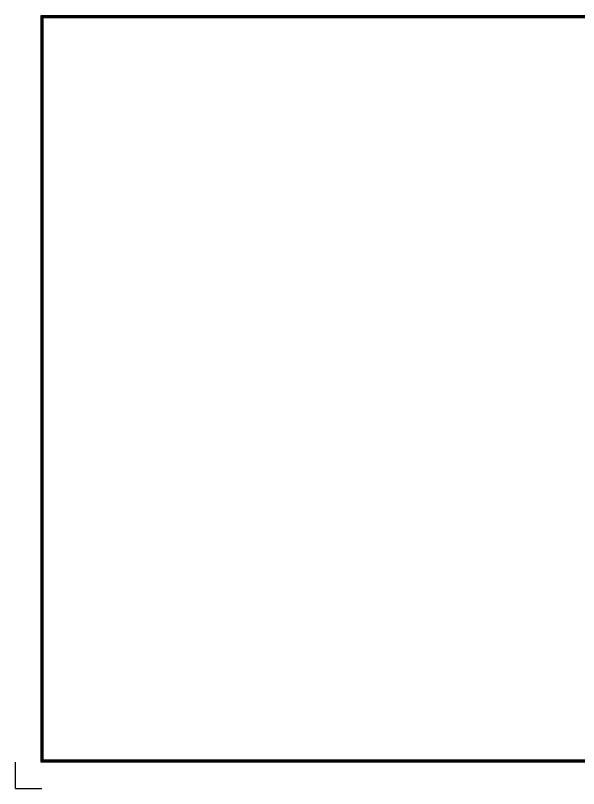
# Model space of a CAD drawing. Extents: x -81 to 345, y -106 to 196.
# Drawn here: x -81.2 to 132.1, y -106.2 to 186.5 of the extents above; entities that cross this region are included whole.
import ezdxf

# ---------------------------------------------------------------- set-up
doc = ezdxf.new("R2010")
doc.units = 0
doc.header["$LTSCALE"] = 2.60274

msp = doc.modelspace()

# ---------------------------------------------------------------- linework, layer by layer
at = {"color": 5, "ltscale": 7.808219}
for q in [(-81.15, -96.17), (-71.15, -106.17)]:
    msp.add_line((-81.15, -106.17), q, dxfattribs=at)
at = {"color": 4, "ltscale": 7.808219}
for points in [[(-71.45, 186.47), (335.65, 186.47), (335.65, -96.17), (-71.45, -96.17)], [(-71.35, 186.37), (335.55, 186.37), (335.55, -96.07), (-71.35, -96.07)], [(-71.25, 186.27), (335.45, 186.27), (335.45, -95.97), (-71.25, -95.97)], [(-71.15, 186.17), (335.35, 186.17), (335.35, -95.87), (-71.15, -95.87)], [(-71.05, 186.07), (335.25, 186.07), (335.25, -95.77), (-71.05, -95.77)], [(-70.95, 185.97), (335.15, 185.97), (335.15, -95.67), (-70.95, -95.67)], [(-70.85, 185.87), (335.05, 185.87), (335.05, -95.57), (-70.85, -95.57)], [(-70.75, 185.77), (334.95, 185.77), (334.95, -95.47), (-70.75, -95.47)], [(-70.65, 185.67), (334.85, 185.67), (334.85, -95.37), (-70.65, -95.37)]]:
    msp.add_lwpolyline(points, close=True, dxfattribs=at)

doc.saveas('drawing.dxf')
